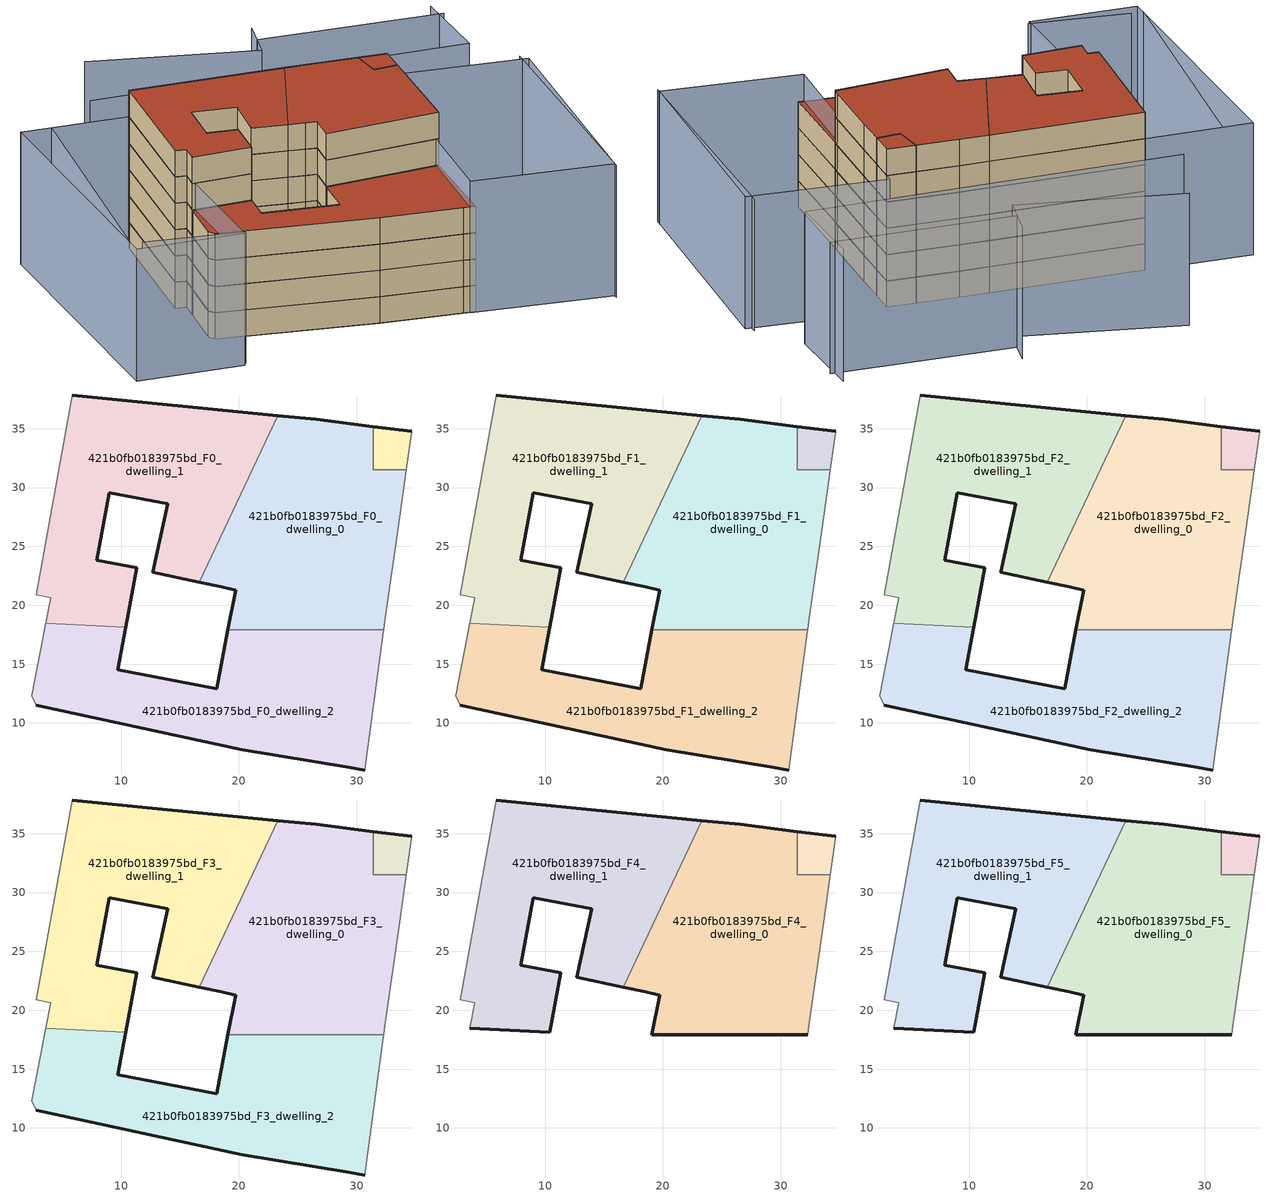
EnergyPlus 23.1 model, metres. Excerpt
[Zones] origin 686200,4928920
421b0fb0183975bd_F0_dwelling_0
 floor ground (EU_floor_Construction): 32.3,17.91 32.4,18.66 33.67,27.53 34.24,31.5 31.44,31.5 31.44,35.18 26.58,35.8 23.32,36.12 16.63,21.96 18.49,21.56 19.72,21.3 19.07,17.91 z0
 wall outside (EU_wall_Construction): 19.07,17.91 19.72,21.3 18.49,21.56 16.63,21.96 / 23.32,36.12 26.58,35.8 31.44,35.18 z0:3
 wall adiabatic (EU_wall_Construction): 34.24,31.5 33.67,27.53 32.4,18.66 32.3,17.91 z0:3
 wall to 421b0fb0183975bd_F0_circulation (EU_wall_Construction): 31.44,35.18 31.44,31.5 34.24,31.5 z0:3
 wall to 421b0fb0183975bd_F0_dwelling_2 (EU_wall_Construction): 32.3,17.91 19.07,17.91 z0:3
 wall to 421b0fb0183975bd_F0_dwelling_1 (EU_wall_Construction): 16.63,21.96 23.32,36.12 z0:3
421b0fb0183975bd_F0_dwelling_1
 floor ground (EU_floor_Construction): 16.63,21.96 23.32,36.12 5.85,37.87 2.78,20.91 4.01,20.65 3.59,18.45 10.39,18.12 11.33,23.21 7.93,23.84 8.99,29.55 13.97,28.62 12.7,22.83 z0
 wall outside (EU_wall_Construction): 5.85,37.87 23.32,36.12 / 16.63,21.96 12.7,22.83 13.97,28.62 8.99,29.55 7.93,23.84 11.33,23.21 10.39,18.12 z0:3
 wall adiabatic (EU_wall_Construction): 3.59,18.45 4.01,20.65 2.78,20.91 5.85,37.87 z0:3
 wall to 421b0fb0183975bd_F0_dwelling_2 (EU_wall_Construction): 10.39,18.12 3.59,18.45 z0:3
421b0fb0183975bd_F0_dwelling_2
 floor ground (EU_floor_Construction): 30.7,6.01 32.27,17.72 32.3,17.91 19.07,17.91 18.11,12.9 9.72,14.52 10.39,18.12 3.59,18.45 2.4,12.33 2.81,11.52 20.31,7.72 29.34,6.25 z0
 wall outside (EU_wall_Construction): 10.39,18.12 9.72,14.52 18.11,12.9 19.07,17.91 / 30.7,6.01 29.34,6.25 20.31,7.72 2.81,11.52 z0:3
 wall adiabatic (EU_wall_Construction): 32.3,17.91 32.27,17.72 30.7,6.01 / 2.81,11.52 2.4,12.33 3.59,18.45 z0:3
421b0fb0183975bd_F0_circulation
 floor ground (EU_floor_Construction): 34.24,31.5 34.7,34.77 31.44,35.18 31.44,31.5 z0
 wall outside (EU_wall_Construction): 31.44,35.18 34.7,34.77 z0:3
 wall adiabatic (EU_wall_Construction): 34.7,34.77 34.24,31.5 z0:3
421b0fb0183975bd_F1_dwelling_0
 floor to 421b0fb0183975bd_F0_dwelling_0 (EU_floor_Construction): 32.3,17.91 32.4,18.66 33.67,27.53 34.24,31.5 31.44,31.5 31.44,35.18 26.58,35.8 23.32,36.12 16.63,21.96 18.49,21.56 19.72,21.3 19.07,17.91 z3
 wall outside (EU_wall_Construction): 19.07,17.91 19.72,21.3 18.49,21.56 16.63,21.96 / 23.32,36.12 26.58,35.8 31.44,35.18 z3:6
 wall adiabatic (EU_wall_Construction): 34.24,31.5 33.67,27.53 32.4,18.66 32.3,17.91 z3:6
 wall to 421b0fb0183975bd_F1_circulation (EU_wall_Construction): 31.44,35.18 31.44,31.5 34.24,31.5 z3:6
 wall to 421b0fb0183975bd_F1_dwelling_2 (EU_wall_Construction): 32.3,17.91 19.07,17.91 z3:6
 wall to 421b0fb0183975bd_F1_dwelling_1 (EU_wall_Construction): 16.63,21.96 23.32,36.12 z3:6
421b0fb0183975bd_F1_dwelling_1
 floor to 421b0fb0183975bd_F0_dwelling_1 (EU_floor_Construction): 16.63,21.96 23.32,36.12 5.85,37.87 2.78,20.91 4.01,20.65 3.59,18.45 10.39,18.12 11.33,23.21 7.93,23.84 8.99,29.55 13.97,28.62 12.7,22.83 z3
 wall outside (EU_wall_Construction): 5.85,37.87 23.32,36.12 / 16.63,21.96 12.7,22.83 13.97,28.62 8.99,29.55 7.93,23.84 11.33,23.21 10.39,18.12 z3:6
 wall adiabatic (EU_wall_Construction): 3.59,18.45 4.01,20.65 2.78,20.91 5.85,37.87 z3:6
 wall to 421b0fb0183975bd_F1_dwelling_2 (EU_wall_Construction): 10.39,18.12 3.59,18.45 z3:6
421b0fb0183975bd_F1_dwelling_2
 floor to 421b0fb0183975bd_F0_dwelling_2 (EU_floor_Construction): 30.7,6.01 32.27,17.72 32.3,17.91 19.07,17.91 18.11,12.9 9.72,14.52 10.39,18.12 3.59,18.45 2.4,12.33 2.81,11.52 20.31,7.72 29.34,6.25 z3
 wall outside (EU_wall_Construction): 10.39,18.12 9.72,14.52 18.11,12.9 19.07,17.91 / 30.7,6.01 29.34,6.25 20.31,7.72 2.81,11.52 z3:6
 wall adiabatic (EU_wall_Construction): 32.3,17.91 32.27,17.72 30.7,6.01 / 2.81,11.52 2.4,12.33 3.59,18.45 z3:6
421b0fb0183975bd_F1_circulation
 floor to 421b0fb0183975bd_F0_circulation (EU_floor_Construction): 34.24,31.5 34.7,34.77 31.44,35.18 31.44,31.5 z3
 wall outside (EU_wall_Construction): 31.44,35.18 34.7,34.77 z3:6
 wall adiabatic (EU_wall_Construction): 34.7,34.77 34.24,31.5 z3:6
421b0fb0183975bd_F2_dwelling_0
 floor to 421b0fb0183975bd_F1_dwelling_0 (EU_floor_Construction): 32.3,17.91 32.4,18.66 33.67,27.53 34.24,31.5 31.44,31.5 31.44,35.18 26.58,35.8 23.32,36.12 16.63,21.96 18.49,21.56 19.72,21.3 19.07,17.91 z6
 wall outside (EU_wall_Construction): 19.07,17.91 19.72,21.3 18.49,21.56 16.63,21.96 / 23.32,36.12 26.58,35.8 31.44,35.18 z6:9
 wall adiabatic (EU_wall_Construction): 34.24,31.5 33.67,27.53 32.4,18.66 32.3,17.91 z6:9
 wall to 421b0fb0183975bd_F2_circulation (EU_wall_Construction): 31.44,35.18 31.44,31.5 34.24,31.5 z6:9
 wall to 421b0fb0183975bd_F2_dwelling_2 (EU_wall_Construction): 32.3,17.91 19.07,17.91 z6:9
 wall to 421b0fb0183975bd_F2_dwelling_1 (EU_wall_Construction): 16.63,21.96 23.32,36.12 z6:9
421b0fb0183975bd_F2_dwelling_1
 floor to 421b0fb0183975bd_F1_dwelling_1 (EU_floor_Construction): 16.63,21.96 23.32,36.12 5.85,37.87 2.78,20.91 4.01,20.65 3.59,18.45 10.39,18.12 11.33,23.21 7.93,23.84 8.99,29.55 13.97,28.62 12.7,22.83 z6
 wall outside (EU_wall_Construction): 5.85,37.87 23.32,36.12 / 16.63,21.96 12.7,22.83 13.97,28.62 8.99,29.55 7.93,23.84 11.33,23.21 10.39,18.12 z6:9
 wall adiabatic (EU_wall_Construction): 3.59,18.45 4.01,20.65 2.78,20.91 5.85,37.87 z6:9
 wall to 421b0fb0183975bd_F2_dwelling_2 (EU_wall_Construction): 10.39,18.12 3.59,18.45 z6:9
421b0fb0183975bd_F2_dwelling_2
 floor to 421b0fb0183975bd_F1_dwelling_2 (EU_floor_Construction): 30.7,6.01 32.27,17.72 32.3,17.91 19.07,17.91 18.11,12.9 9.72,14.52 10.39,18.12 3.59,18.45 2.4,12.33 2.81,11.52 20.31,7.72 29.34,6.25 z6
 wall outside (EU_wall_Construction): 10.39,18.12 9.72,14.52 18.11,12.9 19.07,17.91 / 30.7,6.01 29.34,6.25 20.31,7.72 2.81,11.52 z6:9
 wall adiabatic (EU_wall_Construction): 32.3,17.91 32.27,17.72 30.7,6.01 / 2.81,11.52 2.4,12.33 3.59,18.45 z6:9
421b0fb0183975bd_F2_circulation
 floor to 421b0fb0183975bd_F1_circulation (EU_floor_Construction): 34.24,31.5 34.7,34.77 31.44,35.18 31.44,31.5 z6
 wall outside (EU_wall_Construction): 31.44,35.18 34.7,34.77 z6:9
 wall adiabatic (EU_wall_Construction): 34.7,34.77 34.24,31.5 z6:9
421b0fb0183975bd_F3_dwelling_0
 floor to 421b0fb0183975bd_F2_dwelling_0 (EU_floor_Construction): 32.3,17.91 32.4,18.66 33.67,27.53 34.24,31.5 31.44,31.5 31.44,35.18 26.58,35.8 23.32,36.12 16.63,21.96 18.49,21.56 19.72,21.3 19.07,17.91 z9
 wall outside (EU_wall_Construction): 19.07,17.91 19.72,21.3 18.49,21.56 16.63,21.96 / 23.32,36.12 26.58,35.8 31.44,35.18 z9:12
 wall adiabatic (EU_wall_Construction): 34.24,31.5 33.67,27.53 32.4,18.66 32.3,17.91 z9:12
 wall to 421b0fb0183975bd_F3_circulation (EU_wall_Construction): 31.44,35.18 31.44,31.5 34.24,31.5 z9:12
 wall to 421b0fb0183975bd_F3_dwelling_2 (EU_wall_Construction): 32.3,17.91 19.07,17.91 z9:12
 wall to 421b0fb0183975bd_F3_dwelling_1 (EU_wall_Construction): 16.63,21.96 23.32,36.12 z9:12
421b0fb0183975bd_F3_dwelling_1
 floor to 421b0fb0183975bd_F2_dwelling_1 (EU_floor_Construction): 16.63,21.96 23.32,36.12 5.85,37.87 2.78,20.91 4.01,20.65 3.59,18.45 10.39,18.12 11.33,23.21 7.93,23.84 8.99,29.55 13.97,28.62 12.7,22.83 z9
 wall outside (EU_wall_Construction): 5.85,37.87 23.32,36.12 / 16.63,21.96 12.7,22.83 13.97,28.62 8.99,29.55 7.93,23.84 11.33,23.21 10.39,18.12 z9:12
 wall adiabatic (EU_wall_Construction): 3.59,18.45 4.01,20.65 2.78,20.91 5.85,37.87 z9:12
 wall to 421b0fb0183975bd_F3_dwelling_2 (EU_wall_Construction): 10.39,18.12 3.59,18.45 z9:12
421b0fb0183975bd_F3_dwelling_2
 floor to 421b0fb0183975bd_F2_dwelling_2 (EU_floor_Construction): 30.7,6.01 32.27,17.72 32.3,17.91 19.07,17.91 18.11,12.9 9.72,14.52 10.39,18.12 3.59,18.45 2.4,12.33 2.81,11.52 20.31,7.72 29.34,6.25 z9
 wall outside (EU_wall_Construction): 10.39,18.12 9.72,14.52 18.11,12.9 19.07,17.91 / 30.7,6.01 29.34,6.25 20.31,7.72 2.81,11.52 z9:12
 wall adiabatic (EU_wall_Construction): 32.3,17.91 32.27,17.72 30.7,6.01 / 2.81,11.52 2.4,12.33 3.59,18.45 z9:12
 roof outside (EU_roof_Construction): 32.3,17.91 32.27,17.72 30.7,6.01 29.34,6.25 20.31,7.72 2.81,11.52 2.4,12.33 3.59,18.45 10.39,18.12 9.72,14.52 18.11,12.9 19.07,17.91 z12
421b0fb0183975bd_F3_circulation
 floor to 421b0fb0183975bd_F2_circulation (EU_floor_Construction): 34.24,31.5 34.7,34.77 31.44,35.18 31.44,31.5 z9
 wall outside (EU_wall_Construction): 31.44,35.18 34.7,34.77 z9:12
 wall adiabatic (EU_wall_Construction): 34.7,34.77 34.24,31.5 z9:12
421b0fb0183975bd_F4_dwelling_0
 floor to 421b0fb0183975bd_F3_dwelling_0 (EU_floor_Construction): 32.3,17.91 32.4,18.66 33.67,27.53 34.24,31.5 31.44,31.5 31.44,35.18 26.58,35.8 23.32,36.12 16.63,21.96 18.49,21.56 19.72,21.3 19.07,17.91 z12
 wall outside (EU_wall_Construction): 32.3,17.91 19.07,17.91 19.72,21.3 18.49,21.56 16.63,21.96 / 23.32,36.12 26.58,35.8 31.44,35.18 z12:15
 wall adiabatic (EU_wall_Construction): 34.24,31.5 33.67,27.53 32.4,18.66 32.3,17.91 z12:15
 wall to 421b0fb0183975bd_F4_circulation (EU_wall_Construction): 31.44,35.18 31.44,31.5 34.24,31.5 z12:15
 wall to 421b0fb0183975bd_F4_dwelling_1 (EU_wall_Construction): 16.63,21.96 23.32,36.12 z12:15
421b0fb0183975bd_F4_dwelling_1
 floor to 421b0fb0183975bd_F3_dwelling_1 (EU_floor_Construction): 16.63,21.96 23.32,36.12 5.85,37.87 2.78,20.91 4.01,20.65 3.59,18.45 10.39,18.12 11.33,23.21 7.93,23.84 8.99,29.55 13.97,28.62 12.7,22.83 z12
 wall outside (EU_wall_Construction): 5.85,37.87 23.32,36.12 / 16.63,21.96 12.7,22.83 13.97,28.62 8.99,29.55 7.93,23.84 11.33,23.21 10.39,18.12 3.59,18.45 z12:15
 wall adiabatic (EU_wall_Construction): 3.59,18.45 4.01,20.65 2.78,20.91 5.85,37.87 z12:15
421b0fb0183975bd_F4_circulation
 floor to 421b0fb0183975bd_F3_circulation (EU_floor_Construction): 34.24,31.5 34.7,34.77 31.44,35.18 31.44,31.5 z12
 wall outside (EU_wall_Construction): 31.44,35.18 34.7,34.77 z12:15
 wall adiabatic (EU_wall_Construction): 34.7,34.77 34.24,31.5 z12:15
421b0fb0183975bd_F5_dwelling_0
 floor to 421b0fb0183975bd_F4_dwelling_0 (EU_floor_Construction): 32.3,17.91 32.4,18.66 33.67,27.53 34.24,31.5 31.44,31.5 31.44,35.18 26.58,35.8 23.32,36.12 16.63,21.96 18.49,21.56 19.72,21.3 19.07,17.91 z15
 wall outside (EU_wall_Construction): 32.3,17.91 19.07,17.91 19.72,21.3 18.49,21.56 16.63,21.96 / 23.32,36.12 26.58,35.8 31.44,35.18 z15:18
 wall adiabatic (EU_wall_Construction): 34.24,31.5 33.67,27.53 32.4,18.66 32.3,17.91 z15:18
 wall to 421b0fb0183975bd_F5_circulation (EU_wall_Construction): 31.44,35.18 31.44,31.5 34.24,31.5 z15:18
 wall to 421b0fb0183975bd_F5_dwelling_1 (EU_wall_Construction): 16.63,21.96 23.32,36.12 z15:18
 roof outside (EU_roof_Construction): 31.44,35.18 31.44,31.5 34.24,31.5 33.67,27.53 32.4,18.66 32.3,17.91 19.07,17.91 19.72,21.3 18.49,21.56 16.63,21.96 23.32,36.12 26.58,35.8 z18
421b0fb0183975bd_F5_dwelling_1
 floor to 421b0fb0183975bd_F4_dwelling_1 (EU_floor_Construction): 16.63,21.96 23.32,36.12 5.85,37.87 2.78,20.91 4.01,20.65 3.59,18.45 10.39,18.12 11.33,23.21 7.93,23.84 8.99,29.55 13.97,28.62 12.7,22.83 z15
 wall outside (EU_wall_Construction): 5.85,37.87 23.32,36.12 / 16.63,21.96 12.7,22.83 13.97,28.62 8.99,29.55 7.93,23.84 11.33,23.21 10.39,18.12 3.59,18.45 z15:18
 wall adiabatic (EU_wall_Construction): 3.59,18.45 4.01,20.65 2.78,20.91 5.85,37.87 z15:18
 roof outside (EU_roof_Construction): 23.32,36.12 16.63,21.96 12.7,22.83 13.97,28.62 8.99,29.55 7.93,23.84 11.33,23.21 10.39,18.12 3.59,18.45 4.01,20.65 2.78,20.91 5.85,37.87 z18
421b0fb0183975bd_F5_circulation
 floor to 421b0fb0183975bd_F4_circulation (EU_floor_Construction): 34.24,31.5 34.7,34.77 31.44,35.18 31.44,31.5 z15
 wall outside (EU_wall_Construction): 31.44,35.18 34.7,34.77 z15:18
 wall adiabatic (EU_wall_Construction): 34.7,34.77 34.24,31.5 z15:18
 roof outside (EU_roof_Construction): 34.7,34.77 34.24,31.5 31.44,31.5 31.44,35.18 z18
shading: -8.26,6.47 2.74,4.22 / -2.85,38.63 -9.52,6.75 / 45.67,2.96 50.01,34.25 / 48.16,48.36 27.38,50.71 / 47.82,50.75 46.86,39.78 / 46.86,39.78 4.16,43.54 / 28.28,53.75 26.5,47.88 / 26.5,47.88 8.43,53.34 / 5.85,37.87 2.41,3.79 / 2.41,3.79 -9.69,5.01 / -9.69,5.01 -6.25,39.09 / -6.25,39.09 5.85,37.87 / 45.74,3.43 30.02,5.98 / 30.02,5.98 34.88,35.84 / 34.88,35.84 50.59,33.29 / 50.59,33.29 45.74,3.43 z0:15
[Building]
EU S2 Campaign: North Axis=0; Terrain=City; Solar Distribution=FullExterior
[Site:Location]
Bologna: Latitude=44.5; Longitude=11.25; Time Zone=1; Elevation=37
[SizingPeriod:WeatherFileDays]
AnnualSizingPeriod: Begin Month=1; Begin Day of Month=1; End Month=12; End Day of Month=31; Day of Week for Start Day=Monday; Use Weather File Daylight Saving Period=No; Use Weather File Rain and Snow Indicators=No
[MATERIAL]
EU_InternalMass_Material: Roughness=MediumRough; Thickness=0.1; Conductivity=1; Density=1800; Specific Heat=900; Thermal Absorptance=0.9; Solar Absorptance=0.7; Visible Absorptance=0.7
[MATERIAL:NOMASS] Roughness=MediumRough; Thermal Absorptance=0.9; Solar Absorptance=0.7; Visible Absorptance=0.7
Name | Thermal Resistance
EU_wall_NoMass | 0.905828
EU_roof_NoMass | 0.37593
EU_floor_NoMass | 0.67114
[CONSTRUCTION]
EU_wall_Construction: EU_wall_NoMass
EU_roof_Construction: EU_roof_NoMass
EU_floor_Construction: EU_floor_NoMass
EU_InternalMass_Construction: EU_InternalMass_Material
[ZONE] Type=1; Multiplier=1; Ceiling Height=autocalculate; Floor Area=autocalculate; Part of Total Floor Area=Yes
Name | Volume
421b0fb0183975bd_F0_dwelling_0; 421b0fb0183975bd_F1_dwelling_0; 421b0fb0183975bd_F2_dwelling_0; 421b0fb0183975bd_F3_dwelling_0; 421b0fb0183975bd_F4_dwelling_0; 421b0fb0183975bd_F5_dwelling_0 | 699.494
421b0fb0183975bd_F0_dwelling_1 | 697.835
421b0fb0183975bd_F1_dwelling_1; 421b0fb0183975bd_F2_dwelling_1; 421b0fb0183975bd_F3_dwelling_1; 421b0fb0183975bd_F4_dwelling_1; 421b0fb0183975bd_F5_dwelling_1 | 697.838
421b0fb0183975bd_F0_dwelling_2 | 704.131
421b0fb0183975bd_F1_dwelling_2; 421b0fb0183975bd_F2_dwelling_2; 421b0fb0183975bd_F3_dwelling_2 | 704.129
421b0fb0183975bd_F0_circulation | 31.7505
421b0fb0183975bd_F1_circulation; 421b0fb0183975bd_F2_circulation; 421b0fb0183975bd_F3_circulation; 421b0fb0183975bd_F4_circulation; 421b0fb0183975bd_F5_circulation | 31.7498
[INTERNALMASS] Construction=EU_InternalMass_Construction
Name | Zone or ZoneList | Surface Area
421b0fb0183975bd_F0_dwelling_0_EU_InternalMass | 421b0fb0183975bd_F0_dwelling_0 | 233.171
421b0fb0183975bd_F0_dwelling_1_EU_InternalMass | 421b0fb0183975bd_F0_dwelling_1 | 232.617
421b0fb0183975bd_F0_dwelling_2_EU_InternalMass | 421b0fb0183975bd_F0_dwelling_2 | 234.704
421b0fb0183975bd_F1_dwelling_0_EU_InternalMass | 421b0fb0183975bd_F1_dwelling_0 | 233.171
421b0fb0183975bd_F1_dwelling_1_EU_InternalMass | 421b0fb0183975bd_F1_dwelling_1 | 232.617
421b0fb0183975bd_F1_dwelling_2_EU_InternalMass | 421b0fb0183975bd_F1_dwelling_2 | 234.704
421b0fb0183975bd_F2_dwelling_0_EU_InternalMass | 421b0fb0183975bd_F2_dwelling_0 | 233.171
421b0fb0183975bd_F2_dwelling_1_EU_InternalMass | 421b0fb0183975bd_F2_dwelling_1 | 232.617
421b0fb0183975bd_F2_dwelling_2_EU_InternalMass | 421b0fb0183975bd_F2_dwelling_2 | 234.704
421b0fb0183975bd_F3_dwelling_0_EU_InternalMass | 421b0fb0183975bd_F3_dwelling_0 | 233.171
421b0fb0183975bd_F3_dwelling_1_EU_InternalMass | 421b0fb0183975bd_F3_dwelling_1 | 232.617
421b0fb0183975bd_F3_dwelling_2_EU_InternalMass | 421b0fb0183975bd_F3_dwelling_2 | 234.704
421b0fb0183975bd_F4_dwelling_0_EU_InternalMass | 421b0fb0183975bd_F4_dwelling_0 | 323.951
421b0fb0183975bd_F4_dwelling_1_EU_InternalMass | 421b0fb0183975bd_F4_dwelling_1 | 323.951
421b0fb0183975bd_F5_dwelling_0_EU_InternalMass | 421b0fb0183975bd_F5_dwelling_0 | 323.951
421b0fb0183975bd_F5_dwelling_1_EU_InternalMass | 421b0fb0183975bd_F5_dwelling_1 | 323.951
[OTHEREQUIPMENT] Fuel Type=Electricity; Design Level Calculation Method=Watts/Area; Power per Zone Floor Area=1; Fraction Latent=0; Fraction Radiant=0; Fraction Lost=0; Carbon Dioxide Generation Rate=0; EndUse Subcategory=EU_Step8_InternalGains
Name | Zone or ZoneList or Space or SpaceList | Schedule
EU_Step8_InternalGain_421b0fb0183975bd_F0_dwelling_0_f000 | 421b0fb0183975bd_F0_dwelling_0 | EU_Step8_GainSchedule_421b0fb0183975bd_F0_dwelling_0_f000
EU_Step8_InternalGain_421b0fb0183975bd_F0_dwelling_1_f000 | 421b0fb0183975bd_F0_dwelling_1 | EU_Step8_GainSchedule_421b0fb0183975bd_F0_dwelling_1_f000
EU_Step8_InternalGain_421b0fb0183975bd_F0_dwelling_2_f000 | 421b0fb0183975bd_F0_dwelling_2 | EU_Step8_GainSchedule_421b0fb0183975bd_F0_dwelling_2_f000
EU_Step8_InternalGain_421b0fb0183975bd_F1_dwelling_0_f000 | 421b0fb0183975bd_F1_dwelling_0 | EU_Step8_GainSchedule_421b0fb0183975bd_F1_dwelling_0_f000
EU_Step8_InternalGain_421b0fb0183975bd_F1_dwelling_1_f000 | 421b0fb0183975bd_F1_dwelling_1 | EU_Step8_GainSchedule_421b0fb0183975bd_F1_dwelling_1_f000
EU_Step8_InternalGain_421b0fb0183975bd_F1_dwelling_2_f000 | 421b0fb0183975bd_F1_dwelling_2 | EU_Step8_GainSchedule_421b0fb0183975bd_F1_dwelling_2_f000
EU_Step8_InternalGain_421b0fb0183975bd_F2_dwelling_0_f000 | 421b0fb0183975bd_F2_dwelling_0 | EU_Step8_GainSchedule_421b0fb0183975bd_F2_dwelling_0_f000
EU_Step8_InternalGain_421b0fb0183975bd_F2_dwelling_1_f000 | 421b0fb0183975bd_F2_dwelling_1 | EU_Step8_GainSchedule_421b0fb0183975bd_F2_dwelling_1_f000
EU_Step8_InternalGain_421b0fb0183975bd_F2_dwelling_2_f000 | 421b0fb0183975bd_F2_dwelling_2 | EU_Step8_GainSchedule_421b0fb0183975bd_F2_dwelling_2_f000
EU_Step8_InternalGain_421b0fb0183975bd_F3_dwelling_0_f000 | 421b0fb0183975bd_F3_dwelling_0 | EU_Step8_GainSchedule_421b0fb0183975bd_F3_dwelling_0_f000
EU_Step8_InternalGain_421b0fb0183975bd_F3_dwelling_1_f000 | 421b0fb0183975bd_F3_dwelling_1 | EU_Step8_GainSchedule_421b0fb0183975bd_F3_dwelling_1_f000
EU_Step8_InternalGain_421b0fb0183975bd_F3_dwelling_2_f000 | 421b0fb0183975bd_F3_dwelling_2 | EU_Step8_GainSchedule_421b0fb0183975bd_F3_dwelling_2_f000
EU_Step8_InternalGain_421b0fb0183975bd_F4_dwelling_0_f000 | 421b0fb0183975bd_F4_dwelling_0 | EU_Step8_GainSchedule_421b0fb0183975bd_F4_dwelling_0_f000
EU_Step8_InternalGain_421b0fb0183975bd_F4_dwelling_1_f000 | 421b0fb0183975bd_F4_dwelling_1 | EU_Step8_GainSchedule_421b0fb0183975bd_F4_dwelling_1_f000
EU_Step8_InternalGain_421b0fb0183975bd_F5_dwelling_0_f000 | 421b0fb0183975bd_F5_dwelling_0 | EU_Step8_GainSchedule_421b0fb0183975bd_F5_dwelling_0_f000
EU_Step8_InternalGain_421b0fb0183975bd_F5_dwelling_1_f000 | 421b0fb0183975bd_F5_dwelling_1 | EU_Step8_GainSchedule_421b0fb0183975bd_F5_dwelling_1_f000
[ZONEINFILTRATION:DESIGNFLOWRATE] Schedule=EU_AlwaysOn; Design Flow Rate Calculation Method=Flow/Area; Flow Rate per Floor Area=0.0005; Constant Term Coefficient=1; Temperature Term Coefficient=0; Velocity Term Coefficient=0; Velocity Squared Term Coefficient=0
Name | Zone or ZoneList or Space or SpaceList
EU_Circulation_Infiltration_421b0fb0183975bd_F0_circulation | 421b0fb0183975bd_F0_circulation
EU_Circulation_Infiltration_421b0fb0183975bd_F1_circulation | 421b0fb0183975bd_F1_circulation
EU_Circulation_Infiltration_421b0fb0183975bd_F2_circulation | 421b0fb0183975bd_F2_circulation
EU_Circulation_Infiltration_421b0fb0183975bd_F3_circulation | 421b0fb0183975bd_F3_circulation
EU_Circulation_Infiltration_421b0fb0183975bd_F4_circulation | 421b0fb0183975bd_F4_circulation
EU_Circulation_Infiltration_421b0fb0183975bd_F5_circulation | 421b0fb0183975bd_F5_circulation
[ZONEVENTILATION:DESIGNFLOWRATE] Schedule=EU_AlwaysOn; Design Flow Rate Calculation Method=AirChanges/Hour; Air Changes per Hour=0.73129; Ventilation Type=Natural; Fan Pressure Rise=0; Fan Total Efficiency=1; Constant Term Coefficient=1; Temperature Term Coefficient=0; Velocity Term Coefficient=0; Velocity Squared Term Coefficient=0; Minimum Indoor Temperature=-100; Maximum Indoor Temperature=100; Delta Temperature=-100; Minimum Outdoor Temperature=-100; Maximum Outdoor Temperature=100; Maximum Wind Speed=40
Name | Zone or ZoneList or Space or SpaceList
EU_ConstantAir_421b0fb0183975bd_F0_dwelling_0 | 421b0fb0183975bd_F0_dwelling_0
EU_ConstantAir_421b0fb0183975bd_F0_dwelling_1 | 421b0fb0183975bd_F0_dwelling_1
EU_ConstantAir_421b0fb0183975bd_F0_dwelling_2 | 421b0fb0183975bd_F0_dwelling_2
EU_ConstantAir_421b0fb0183975bd_F1_dwelling_0 | 421b0fb0183975bd_F1_dwelling_0
EU_ConstantAir_421b0fb0183975bd_F1_dwelling_1 | 421b0fb0183975bd_F1_dwelling_1
EU_ConstantAir_421b0fb0183975bd_F1_dwelling_2 | 421b0fb0183975bd_F1_dwelling_2
EU_ConstantAir_421b0fb0183975bd_F2_dwelling_0 | 421b0fb0183975bd_F2_dwelling_0
EU_ConstantAir_421b0fb0183975bd_F2_dwelling_1 | 421b0fb0183975bd_F2_dwelling_1
EU_ConstantAir_421b0fb0183975bd_F2_dwelling_2 | 421b0fb0183975bd_F2_dwelling_2
EU_ConstantAir_421b0fb0183975bd_F3_dwelling_0 | 421b0fb0183975bd_F3_dwelling_0
EU_ConstantAir_421b0fb0183975bd_F3_dwelling_1 | 421b0fb0183975bd_F3_dwelling_1
EU_ConstantAir_421b0fb0183975bd_F3_dwelling_2 | 421b0fb0183975bd_F3_dwelling_2
EU_ConstantAir_421b0fb0183975bd_F4_dwelling_0 | 421b0fb0183975bd_F4_dwelling_0
EU_ConstantAir_421b0fb0183975bd_F4_dwelling_1 | 421b0fb0183975bd_F4_dwelling_1
EU_ConstantAir_421b0fb0183975bd_F5_dwelling_0 | 421b0fb0183975bd_F5_dwelling_0
EU_ConstantAir_421b0fb0183975bd_F5_dwelling_1 | 421b0fb0183975bd_F5_dwelling_1
[HVACTEMPLATE:THERMOSTAT] Constant Heating Setpoint=20; Constant Cooling Setpoint=50
EU_HeatOnly_421b0fb0183975bd_F0_dwelling_0; EU_HeatOnly_421b0fb0183975bd_F0_dwelling_1; EU_HeatOnly_421b0fb0183975bd_F0_dwelling_2; EU_HeatOnly_421b0fb0183975bd_F1_dwelling_0; EU_HeatOnly_421b0fb0183975bd_F1_dwelling_1; EU_HeatOnly_421b0fb0183975bd_F1_dwelling_2; EU_HeatOnly_421b0fb0183975bd_F2_dwelling_0; EU_HeatOnly_421b0fb0183975bd_F2_dwelling_1; EU_HeatOnly_421b0fb0183975bd_F2_dwelling_2; EU_HeatOnly_421b0fb0183975bd_F3_dwelling_0; EU_HeatOnly_421b0fb0183975bd_F3_dwelling_1; EU_HeatOnly_421b0fb0183975bd_F3_dwelling_2; EU_HeatOnly_421b0fb0183975bd_F4_dwelling_0; EU_HeatOnly_421b0fb0183975bd_F4_dwelling_1; EU_HeatOnly_421b0fb0183975bd_F5_dwelling_0; EU_HeatOnly_421b0fb0183975bd_F5_dwelling_1
[HVACTEMPLATE:ZONE:IDEALLOADSAIRSYSTEM] System Availability Schedule=EU_AlwaysOn; Maximum Heating Supply Air Temperature=50; Minimum Cooling Supply Air Temperature=13; Maximum Heating Supply Air Humidity Ratio=0.0156; Minimum Cooling Supply Air Humidity Ratio=0.0077; Heating Limit=NoLimit; Cooling Limit=NoLimit; Heating Availability Schedule=EU_AlwaysOn; Cooling Availability Schedule=EU_CoolingOff; Dehumidification Control Type=ConstantSensibleHeatRatio; Cooling Sensible Heat Ratio=0.7; Dehumidification Setpoint=60; Humidification Control Type=None; Humidification Setpoint=30; Outdoor Air Method=None; Outdoor Air Flow Rate per Person=0.00944; Outdoor Air Flow Rate per Zone Floor Area=0; Outdoor Air Flow Rate per Zone=0; Demand Controlled Ventilation Type=None; Outdoor Air Economizer Type=NoEconomizer; Heat Recovery Type=None; Sensible Heat Recovery Effectiveness=0.7; Latent Heat Recovery Effectiveness=0.65
Name | Template Thermostat
421b0fb0183975bd_F0_dwelling_0 | EU_HeatOnly_421b0fb0183975bd_F0_dwelling_0
421b0fb0183975bd_F0_dwelling_1 | EU_HeatOnly_421b0fb0183975bd_F0_dwelling_1
421b0fb0183975bd_F0_dwelling_2 | EU_HeatOnly_421b0fb0183975bd_F0_dwelling_2
421b0fb0183975bd_F1_dwelling_0 | EU_HeatOnly_421b0fb0183975bd_F1_dwelling_0
421b0fb0183975bd_F1_dwelling_1 | EU_HeatOnly_421b0fb0183975bd_F1_dwelling_1
421b0fb0183975bd_F1_dwelling_2 | EU_HeatOnly_421b0fb0183975bd_F1_dwelling_2
421b0fb0183975bd_F2_dwelling_0 | EU_HeatOnly_421b0fb0183975bd_F2_dwelling_0
421b0fb0183975bd_F2_dwelling_1 | EU_HeatOnly_421b0fb0183975bd_F2_dwelling_1
421b0fb0183975bd_F2_dwelling_2 | EU_HeatOnly_421b0fb0183975bd_F2_dwelling_2
421b0fb0183975bd_F3_dwelling_0 | EU_HeatOnly_421b0fb0183975bd_F3_dwelling_0
421b0fb0183975bd_F3_dwelling_1 | EU_HeatOnly_421b0fb0183975bd_F3_dwelling_1
421b0fb0183975bd_F3_dwelling_2 | EU_HeatOnly_421b0fb0183975bd_F3_dwelling_2
421b0fb0183975bd_F4_dwelling_0 | EU_HeatOnly_421b0fb0183975bd_F4_dwelling_0
421b0fb0183975bd_F4_dwelling_1 | EU_HeatOnly_421b0fb0183975bd_F4_dwelling_1
421b0fb0183975bd_F5_dwelling_0 | EU_HeatOnly_421b0fb0183975bd_F5_dwelling_0
421b0fb0183975bd_F5_dwelling_1 | EU_HeatOnly_421b0fb0183975bd_F5_dwelling_1
[SIZING:ZONE] Zone Cooling Design Supply Air Temperature Input Method=SupplyAirTemperature; Zone Cooling Design Supply Air Temperature=13; Zone Heating Design Supply Air Temperature Input Method=SupplyAirTemperature; Zone Heating Design Supply Air Temperature=50; Zone Cooling Design Supply Air Humidity Ratio=0.008; Zone Heating Design Supply Air Humidity Ratio=0.008; Cooling Design Air Flow Method=DesignDay; Cooling Design Air Flow Rate=0; Cooling Minimum Air Flow per Zone Floor Area=0.000762; Cooling Minimum Air Flow=0; Cooling Minimum Air Flow Fraction=0.2; Heating Design Air Flow Method=DesignDay; Heating Design Air Flow Rate=0; Heating Maximum Air Flow per Zone Floor Area=0.002032; Heating Maximum Air Flow=0.141576; Heating Maximum Air Flow Fraction=0.3; Account for Dedicated Outdoor Air System=No; Dedicated Outdoor Air System Control Strategy=NeutralSupplyAir; Dedicated Outdoor Air Low Setpoint Temperature for Design=autosize; Dedicated Outdoor Air High Setpoint Temperature for Design=autosize; Zone Load Sizing Method=Sensible Load Only No Latent Load; Zone Latent Cooling Design Supply Air Humidity Ratio Input Method=HumidityRatioDifference; Zone Cooling Design Supply Air Humidity Ratio Difference=0.005; Zone Latent Heating Design Supply Air Humidity Ratio Input Method=HumidityRatioDifference; Zone Humidification Design Supply Air Humidity Ratio Difference=0.005
421b0fb0183975bd_F0_dwelling_0; 421b0fb0183975bd_F0_dwelling_1; 421b0fb0183975bd_F0_dwelling_2; 421b0fb0183975bd_F1_dwelling_0; 421b0fb0183975bd_F1_dwelling_1; 421b0fb0183975bd_F1_dwelling_2; 421b0fb0183975bd_F2_dwelling_0; 421b0fb0183975bd_F2_dwelling_1; 421b0fb0183975bd_F2_dwelling_2; 421b0fb0183975bd_F3_dwelling_0; 421b0fb0183975bd_F3_dwelling_1; 421b0fb0183975bd_F3_dwelling_2; 421b0fb0183975bd_F4_dwelling_0; 421b0fb0183975bd_F4_dwelling_1; 421b0fb0183975bd_F5_dwelling_0; 421b0fb0183975bd_F5_dwelling_1
[SCHEDULE:CONSTANT]
Name | Hourly Value
EU_AlwaysOn | 1
EU_CoolingOff | 0
[SCHEDULE:FILE] Column Number=1; Rows to Skip at Top=0; Number of Hours of Data=8760; Column Separator=Comma; Interpolate to Timestep=No; Minutes per Item=60; Adjust Schedule for Daylight Savings=Yes
Name | File
EU_Step8_GainSchedule_421b0fb0183975bd_F0_dwelling_0_f000 | ../../schedules/421b0fb0183975bd/421b0fb0183975bd_F0_dwelling_0_f000_gain.csv
EU_Step8_GainSchedule_421b0fb0183975bd_F0_dwelling_1_f000 | ../../schedules/421b0fb0183975bd/421b0fb0183975bd_F0_dwelling_1_f000_gain.csv
EU_Step8_GainSchedule_421b0fb0183975bd_F0_dwelling_2_f000 | ../../schedules/421b0fb0183975bd/421b0fb0183975bd_F0_dwelling_2_f000_gain.csv
EU_Step8_GainSchedule_421b0fb0183975bd_F1_dwelling_0_f000 | ../../schedules/421b0fb0183975bd/421b0fb0183975bd_F1_dwelling_0_f000_gain.csv
EU_Step8_GainSchedule_421b0fb0183975bd_F1_dwelling_1_f000 | ../../schedules/421b0fb0183975bd/421b0fb0183975bd_F1_dwelling_1_f000_gain.csv
EU_Step8_GainSchedule_421b0fb0183975bd_F1_dwelling_2_f000 | ../../schedules/421b0fb0183975bd/421b0fb0183975bd_F1_dwelling_2_f000_gain.csv
EU_Step8_GainSchedule_421b0fb0183975bd_F2_dwelling_0_f000 | ../../schedules/421b0fb0183975bd/421b0fb0183975bd_F2_dwelling_0_f000_gain.csv
EU_Step8_GainSchedule_421b0fb0183975bd_F2_dwelling_1_f000 | ../../schedules/421b0fb0183975bd/421b0fb0183975bd_F2_dwelling_1_f000_gain.csv
EU_Step8_GainSchedule_421b0fb0183975bd_F2_dwelling_2_f000 | ../../schedules/421b0fb0183975bd/421b0fb0183975bd_F2_dwelling_2_f000_gain.csv
EU_Step8_GainSchedule_421b0fb0183975bd_F3_dwelling_0_f000 | ../../schedules/421b0fb0183975bd/421b0fb0183975bd_F3_dwelling_0_f000_gain.csv
EU_Step8_GainSchedule_421b0fb0183975bd_F3_dwelling_1_f000 | ../../schedules/421b0fb0183975bd/421b0fb0183975bd_F3_dwelling_1_f000_gain.csv
EU_Step8_GainSchedule_421b0fb0183975bd_F3_dwelling_2_f000 | ../../schedules/421b0fb0183975bd/421b0fb0183975bd_F3_dwelling_2_f000_gain.csv
EU_Step8_GainSchedule_421b0fb0183975bd_F4_dwelling_0_f000 | ../../schedules/421b0fb0183975bd/421b0fb0183975bd_F4_dwelling_0_f000_gain.csv
EU_Step8_GainSchedule_421b0fb0183975bd_F4_dwelling_1_f000 | ../../schedules/421b0fb0183975bd/421b0fb0183975bd_F4_dwelling_1_f000_gain.csv
EU_Step8_GainSchedule_421b0fb0183975bd_F5_dwelling_0_f000 | ../../schedules/421b0fb0183975bd/421b0fb0183975bd_F5_dwelling_0_f000_gain.csv
EU_Step8_GainSchedule_421b0fb0183975bd_F5_dwelling_1_f000 | ../../schedules/421b0fb0183975bd/421b0fb0183975bd_F5_dwelling_1_f000_gain.csv
